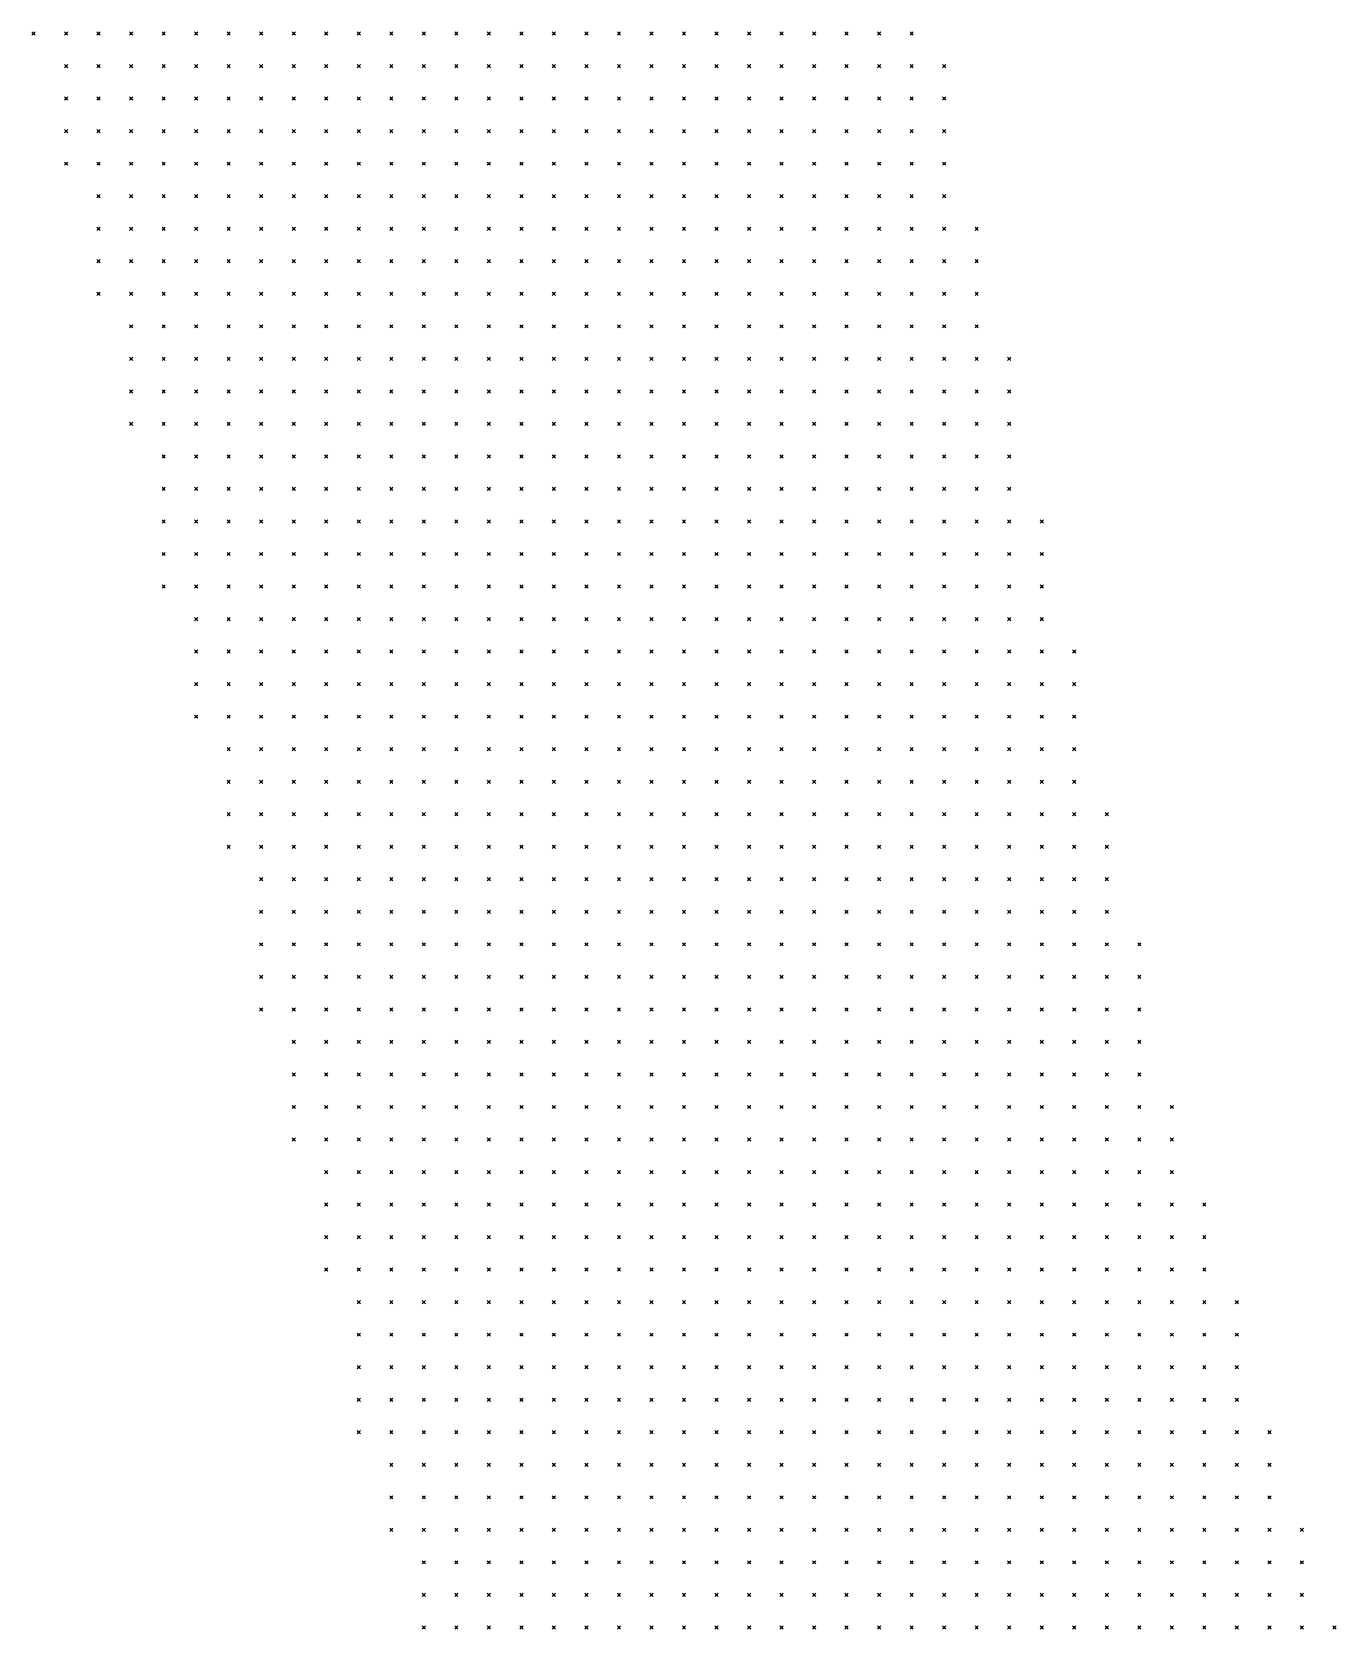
# Model space of a CAD drawing. Header units: metres. Extents: x 441556 to 446409, y 432338 to 461058.
# Drawn here: x 442319.8 to 442440.1, y 450825.3 to 450972.5 of the extents above; entities that cross this region are included whole.
import ezdxf

# ---------------------------------------------------------------- set-up
doc = ezdxf.new("R2010")
doc.units = ezdxf.units.M
doc.header["$MEASUREMENT"] = 0
doc.header["$PDMODE"] = 35
doc.header["$PDSIZE"] = 0.15
doc.layers.add('DTM-NOK-RevN_LIDAR_co_lidar', color=91, linetype='Continuous', lineweight=0)

msp = doc.modelspace()

# ---------------------------------------------------------------- linework, layer by layer
at = {"layer": 'DTM-NOK-RevN_LIDAR_co_lidar'}
for p in [(442319.93, 450972.372, 474.112), (442322.93, 450972.372, 475.922), (442325.929, 450972.372, 477.904), (442328.928, 450972.372, 479.971), (442331.928, 450972.372, 483.412), (442334.927, 450972.372, 488.935), (442337.926, 450972.372, 492.909), (442340.926, 450972.372, 495.705), (442343.925, 450972.372, 499.074), (442346.924, 450972.372, 500.645), (442349.924, 450972.372, 502.819), (442352.923, 450972.372, 504.515), (442355.922, 450972.372, 505.859), (442358.922, 450972.372, 506.694), (442361.921, 450972.372, 507.383), (442364.921, 450972.372, 507.714), (442367.92, 450972.372, 507.812), (442370.919, 450972.372, 508.205), (442373.919, 450972.372, 509.134), (442376.918, 450972.372, 509.949), (442379.917, 450972.372, 510.396), (442382.917, 450972.372, 510.525), (442385.916, 450972.372, 509.904), (442388.915, 450972.372, 508.52), (442391.915, 450972.372, 506.533), (442394.914, 450972.372, 504.521), (442397.913, 450972.372, 502.852), (442400.913, 450972.372, 501.656), (442322.93, 450969.373, 477.68), (442325.929, 450969.373, 480.084), (442328.928, 450969.373, 482.718), (442331.928, 450969.373, 486.222), (442334.927, 450969.373, 491.111), (442337.926, 450969.373, 495.191), (442340.926, 450969.373, 498.568), (442343.925, 450969.373, 501.957), (442346.924, 450969.373, 504.781), (442349.924, 450969.373, 507.599), (442352.923, 450969.373, 509.307), (442355.922, 450969.373, 510.072), (442358.922, 450969.373, 510.423), (442361.921, 450969.373, 511.044), (442364.921, 450969.373, 511.439), (442367.92, 450969.373, 511.779), (442370.919, 450969.373, 512.287), (442373.919, 450969.373, 513.226), (442376.918, 450969.373, 513.902), (442379.917, 450969.373, 513.912), (442382.917, 450969.373, 513.678), (442385.916, 450969.373, 512.931), (442388.915, 450969.373, 511.406), (442391.915, 450969.373, 509.565), (442394.914, 450969.373, 507.729), (442397.913, 450969.373, 506.216), (442400.913, 450969.373, 505.113), (442403.912, 450969.373, 504.169), (442322.93, 450966.374, 479.405), (442325.929, 450966.374, 482.361), (442328.928, 450966.374, 485.456), (442331.928, 450966.374, 488.715), (442334.927, 450966.374, 493.165), (442337.926, 450966.374, 497.128), (442340.926, 450966.374, 500.976), (442343.925, 450966.374, 504.461), (442346.924, 450966.374, 507.53), (442349.924, 450966.374, 510.654), (442352.923, 450966.374, 512.75), (442355.922, 450966.374, 513.936), (442358.922, 450966.374, 514.452), (442361.921, 450966.374, 515.049), (442364.921, 450966.374, 515.257), (442367.92, 450966.374, 515.716), (442370.919, 450966.374, 516.335), (442373.919, 450966.374, 517.125), (442376.918, 450966.374, 517.537), (442379.917, 450966.374, 517.306), (442382.917, 450966.374, 517.013), (442385.916, 450966.374, 516.401), (442388.915, 450966.374, 514.762), (442391.915, 450966.374, 512.517), (442394.914, 450966.374, 510.89), (442397.913, 450966.374, 509.453), (442400.913, 450966.374, 508.482), (442403.912, 450966.374, 507.746), (442322.93, 450963.374, 481.913), (442325.929, 450963.374, 484.975), (442328.928, 450963.374, 487.854), (442331.928, 450963.374, 490.673), (442334.927, 450963.374, 494.516), (442337.926, 450963.374, 498.551), (442340.926, 450963.374, 501.981), (442343.925, 450963.374, 505.68), (442346.924, 450963.374, 508.798), (442349.924, 450963.374, 512.316), (442352.923, 450963.374, 515.29), (442355.922, 450963.374, 517.203), (442358.922, 450963.374, 518.523), (442361.921, 450963.374, 518.991), (442364.921, 450963.374, 518.973), (442367.92, 450963.374, 519.522), (442370.919, 450963.374, 520.203), (442373.919, 450963.374, 520.768), (442376.918, 450963.374, 520.988), (442379.917, 450963.374, 520.818), (442382.917, 450963.374, 520.561), (442385.916, 450963.374, 519.99), (442388.915, 450963.374, 518.618), (442391.915, 450963.374, 516.3), (442394.914, 450963.374, 514.148), (442397.913, 450963.374, 512.544), (442400.913, 450963.374, 511.661), (442403.912, 450963.374, 511.957), (442322.93, 450960.375, 484.658), (442325.929, 450960.375, 487.426), (442328.928, 450960.375, 490.232), (442331.928, 450960.375, 493.216), (442334.927, 450960.375, 496.225), (442337.926, 450960.375, 500.154), (442340.926, 450960.375, 502.908), (442343.925, 450960.375, 506.115), (442346.924, 450960.375, 510.027), (442349.924, 450960.375, 513.868), (442352.923, 450960.375, 517.505), (442355.922, 450960.375, 520.233), (442358.922, 450960.375, 521.959), (442361.921, 450960.375, 522.463), (442364.921, 450960.375, 522.664), (442367.92, 450960.375, 523.246), (442370.919, 450960.375, 524.011), (442373.919, 450960.375, 524.359), (442376.918, 450960.375, 524.353), (442379.917, 450960.375, 524.253), (442382.917, 450960.375, 524.082), (442385.916, 450960.375, 523.791), (442388.915, 450960.375, 523.012), (442391.915, 450960.375, 521.34), (442394.914, 450960.375, 518.51), (442397.913, 450960.375, 516.087), (442400.913, 450960.375, 515.772), (442403.912, 450960.375, 516.562), (442325.929, 450957.375, 489.454), (442328.928, 450957.375, 492.109), (442331.928, 450957.375, 495.596), (442334.927, 450957.375, 498.992), (442337.926, 450957.375, 501.935), (442340.926, 450957.375, 504.734), (442343.925, 450957.375, 507.662), (442346.924, 450957.375, 511.947), (442349.924, 450957.375, 515.355), (442352.923, 450957.375, 519.055), (442355.922, 450957.375, 523.027), (442358.922, 450957.375, 525.205), (442361.921, 450957.375, 526.005), (442364.921, 450957.375, 526.536), (442367.92, 450957.375, 527.032), (442370.919, 450957.375, 527.788), (442373.919, 450957.375, 528.216), (442376.918, 450957.375, 528.131), (442379.917, 450957.375, 527.916), (442382.917, 450957.375, 527.88), (442385.916, 450957.375, 527.881), (442388.915, 450957.375, 527.12), (442391.915, 450957.375, 525.766), (442394.914, 450957.375, 523.777), (442397.913, 450957.375, 521.287), (442400.913, 450957.375, 521.914), (442403.912, 450957.375, 522.573), (442325.929, 450954.376, 491.917), (442328.928, 450954.376, 494.074), (442331.928, 450954.376, 497.101), (442334.927, 450954.376, 500.623), (442337.926, 450954.376, 503.253), (442340.926, 450954.376, 506.3), (442343.925, 450954.376, 509.35), (442346.924, 450954.376, 513.066), (442349.924, 450954.376, 516.812), (442352.923, 450954.376, 520.956), (442355.922, 450954.376, 525.799), (442358.922, 450954.376, 528.581), (442361.921, 450954.376, 529.773), (442364.921, 450954.376, 530.524), (442367.92, 450954.376, 530.969), (442370.919, 450954.376, 531.387), (442373.919, 450954.376, 531.907), (442376.918, 450954.376, 532.306), (442379.917, 450954.376, 532.41), (442382.917, 450954.376, 532.282), (442385.916, 450954.376, 531.693), (442388.915, 450954.376, 530.376), (442391.915, 450954.376, 529.156), (442394.914, 450954.376, 528.376), (442397.913, 450954.376, 528.244), (442400.913, 450954.376, 529.603), (442403.912, 450954.376, 530.33), (442406.911, 450954.376, 531.222), (442325.929, 450951.377, 494.746), (442328.928, 450951.377, 496.88), (442331.928, 450951.377, 499.345), (442334.927, 450951.377, 501.807), (442337.926, 450951.377, 505.214), (442340.926, 450951.377, 508.33), (442343.925, 450951.377, 511.33), (442346.924, 450951.377, 514.659), (442349.924, 450951.377, 519.051), (442352.923, 450951.377, 524.092), (442355.922, 450951.377, 528.943), (442358.922, 450951.377, 532.223), (442361.921, 450951.377, 533.904), (442364.921, 450951.377, 534.366), (442367.92, 450951.377, 534.533), (442370.919, 450951.377, 534.897), (442373.919, 450951.377, 535.549), (442376.918, 450951.377, 536.412), (442379.917, 450951.377, 536.809), (442382.917, 450951.377, 536.329), (442385.916, 450951.377, 535.346), (442388.915, 450951.377, 533.947), (442391.915, 450951.377, 532.666), (442394.914, 450951.377, 532.901), (442397.913, 450951.377, 534.513), (442400.913, 450951.377, 535.518), (442403.912, 450951.377, 535.483), (442406.911, 450951.377, 535.994), (442325.929, 450948.377, 497.821), (442328.928, 450948.377, 499.67), (442331.928, 450948.377, 502.169), (442334.927, 450948.377, 504.591), (442337.926, 450948.377, 508.807), (442340.926, 450948.377, 510.754), (442343.925, 450948.377, 513.978), (442346.924, 450948.377, 517.003), (442349.924, 450948.377, 521.421), (442352.923, 450948.377, 526), (442355.922, 450948.377, 532.348), (442358.922, 450948.377, 535.928), (442361.921, 450948.377, 537.84), (442364.921, 450948.377, 538.197), (442367.92, 450948.377, 538.888), (442370.919, 450948.377, 539.765), (442373.919, 450948.377, 540.573), (442376.918, 450948.377, 541.239), (442379.917, 450948.377, 540.916), (442382.917, 450948.377, 539.752), (442385.916, 450948.377, 538.58), (442388.915, 450948.377, 537.248), (442391.915, 450948.377, 536.474), (442394.914, 450948.377, 537.553), (442397.913, 450948.377, 539.073), (442400.913, 450948.377, 539.367), (442403.912, 450948.377, 539.821), (442406.911, 450948.377, 539.851), (442328.928, 450945.378, 502.992), (442331.928, 450945.378, 505.395), (442334.927, 450945.378, 508.207), (442337.926, 450945.378, 511.145), (442340.926, 450945.378, 513.672), (442343.925, 450945.378, 517.254), (442346.924, 450945.378, 519.776), (442349.924, 450945.378, 524.937), (442352.923, 450945.378, 529.506), (442355.922, 450945.378, 534.464), (442358.922, 450945.378, 537.857), (442361.921, 450945.378, 540.116), (442364.921, 450945.378, 541.645), (442367.92, 450945.378, 543.246), (442370.919, 450945.378, 544.458), (442373.919, 450945.378, 545.236), (442376.918, 450945.378, 545.697), (442379.917, 450945.378, 544.779), (442382.917, 450945.378, 542.821), (442385.916, 450945.378, 541.472), (442388.915, 450945.378, 540.358), (442391.915, 450945.378, 540.003), (442394.914, 450945.378, 541.918), (442397.913, 450945.378, 542.9), (442400.913, 450945.378, 543.145), (442403.912, 450945.378, 543.658), (442406.911, 450945.378, 543.46), (442328.928, 450942.379, 505.448), (442331.928, 450942.379, 507.075), (442334.927, 450942.379, 510.253), (442337.926, 450942.379, 513.368), (442340.926, 450942.379, 516.752), (442343.925, 450942.379, 519.86), (442346.924, 450942.379, 524.541), (442349.924, 450942.379, 528.096), (442352.923, 450942.379, 531.842), (442355.922, 450942.379, 535.009), (442358.922, 450942.379, 537.372), (442361.921, 450942.379, 539.598), (442364.921, 450942.379, 541.395), (442367.92, 450942.379, 543.32), (442370.919, 450942.379, 545.388), (442373.919, 450942.379, 547.27), (442376.918, 450942.379, 548.408), (442379.917, 450942.379, 548.12), (442382.917, 450942.379, 546.407), (442385.916, 450942.379, 544.405), (442388.915, 450942.379, 543.355), (442391.915, 450942.379, 543.665), (442394.914, 450942.379, 545.602), (442397.913, 450942.379, 546.627), (442400.913, 450942.379, 546.5), (442403.912, 450942.379, 547.066), (442406.911, 450942.379, 547.411), (442409.911, 450942.379, 548.376), (442328.928, 450939.379, 508.538), (442331.928, 450939.379, 509.046), (442334.927, 450939.379, 512.703), (442337.926, 450939.379, 515.554), (442340.926, 450939.379, 519.343), (442343.925, 450939.379, 522.9), (442346.924, 450939.379, 527.039), (442349.924, 450939.379, 529.905), (442352.923, 450939.379, 532.309), (442355.922, 450939.379, 534.397), (442358.922, 450939.379, 536.65), (442361.921, 450939.379, 538.897), (442364.921, 450939.379, 541.198), (442367.92, 450939.379, 543.686), (442370.919, 450939.379, 546.181), (442373.919, 450939.379, 548.69), (442376.918, 450939.379, 550.588), (442379.917, 450939.379, 550.956), (442382.917, 450939.379, 549.834), (442385.916, 450939.379, 547.935), (442388.915, 450939.379, 546.804), (442391.915, 450939.379, 548.217), (442394.914, 450939.379, 549.948), (442397.913, 450939.379, 550.194), (442400.913, 450939.379, 551.097), (442403.912, 450939.379, 551.3), (442406.911, 450939.379, 552.344), (442409.911, 450939.379, 553.384), (442328.928, 450936.38, 515.129), (442331.928, 450936.38, 516.062), (442334.927, 450936.38, 518.789), (442337.926, 450936.38, 522.159), (442340.926, 450936.38, 524.187), (442343.925, 450936.38, 526.008), (442346.924, 450936.38, 527.898), (442349.924, 450936.38, 530.045), (442352.923, 450936.38, 532.085), (442355.922, 450936.38, 534.057), (442358.922, 450936.38, 536.289), (442361.921, 450936.38, 538.28), (442364.921, 450936.38, 541.427), (442367.92, 450936.38, 544.615), (442370.919, 450936.38, 547.867), (442373.919, 450936.38, 551.14), (442376.918, 450936.38, 553.463), (442379.917, 450936.38, 553.982), (442382.917, 450936.38, 552.885), (442385.916, 450936.38, 551.046), (442388.915, 450936.38, 549.862), (442391.915, 450936.38, 551.226), (442394.914, 450936.38, 553.087), (442397.913, 450936.38, 553.938), (442400.913, 450936.38, 554.833), (442403.912, 450936.38, 555.84), (442406.911, 450936.38, 557.092), (442409.911, 450936.38, 557.239), (442331.928, 450933.381, 520.857), (442334.927, 450933.381, 521.854), (442337.926, 450933.381, 523.943), (442340.926, 450933.381, 526.08), (442343.925, 450933.381, 528), (442346.924, 450933.381, 529.354), (442349.924, 450933.381, 530.932), (442352.923, 450933.381, 532.912), (442355.922, 450933.381, 534.635), (442358.922, 450933.381, 536.591), (442361.921, 450933.381, 539.254), (442364.921, 450933.381, 542.275), (442367.92, 450933.381, 546.115), (442370.919, 450933.381, 549.136), (442373.919, 450933.381, 552.804), (442376.918, 450933.381, 556.105), (442379.917, 450933.381, 556.86), (442382.917, 450933.381, 555.998), (442385.916, 450933.381, 554.543), (442388.915, 450933.381, 553.615), (442391.915, 450933.381, 554.039), (442394.914, 450933.381, 555.528), (442397.913, 450933.381, 556.626), (442400.913, 450933.381, 557.681), (442403.912, 450933.381, 558.988), (442406.911, 450933.381, 559.865), (442409.911, 450933.381, 559.838), (442331.928, 450930.381, 525.719), (442334.927, 450930.381, 525.566), (442337.926, 450930.381, 525.571), (442340.926, 450930.381, 526.884), (442343.925, 450930.381, 529.041), (442346.924, 450930.381, 530.57), (442349.924, 450930.381, 532.403), (442352.923, 450930.381, 533.853), (442355.922, 450930.381, 535.835), (442358.922, 450930.381, 537.876), (442361.921, 450930.381, 540.573), (442364.921, 450930.381, 544.559), (442367.92, 450930.381, 548.288), (442370.919, 450930.381, 551.547), (442373.919, 450930.381, 555.259), (442376.918, 450930.381, 558.42), (442379.917, 450930.381, 559.437), (442382.917, 450930.381, 558.813), (442385.916, 450930.381, 557.859), (442388.915, 450930.381, 557.091), (442391.915, 450930.381, 557.125), (442394.914, 450930.381, 558.041), (442397.913, 450930.381, 559.079), (442400.913, 450930.381, 559.971), (442403.912, 450930.381, 561.168), (442406.911, 450930.381, 562.195), (442409.911, 450930.381, 562.098), (442331.928, 450927.382, 526.259), (442334.927, 450927.382, 527.633), (442337.926, 450927.382, 527.487), (442340.926, 450927.382, 528.335), (442343.925, 450927.382, 529.875), (442346.924, 450927.382, 531.399), (442349.924, 450927.382, 533.232), (442352.923, 450927.382, 535.363), (442355.922, 450927.382, 537.296), (442358.922, 450927.382, 539.334), (442361.921, 450927.382, 542.843), (442364.921, 450927.382, 547.084), (442367.92, 450927.382, 550.823), (442370.919, 450927.382, 554.02), (442373.919, 450927.382, 557.642), (442376.918, 450927.382, 560.649), (442379.917, 450927.382, 561.794), (442382.917, 450927.382, 561.527), (442385.916, 450927.382, 560.76), (442388.915, 450927.382, 560.328), (442391.915, 450927.382, 560.289), (442394.914, 450927.382, 561.182), (442397.913, 450927.382, 562.014), (442400.913, 450927.382, 562.903), (442403.912, 450927.382, 564.271), (442406.911, 450927.382, 564.875), (442409.911, 450927.382, 564.609), (442412.91, 450927.382, 563.954), (442331.928, 450924.383, 527.465), (442334.927, 450924.383, 529.561), (442337.926, 450924.383, 529.402), (442340.926, 450924.383, 530.134), (442343.925, 450924.383, 531.322), (442346.924, 450924.383, 532.651), (442349.924, 450924.383, 534.334), (442352.923, 450924.383, 537.014), (442355.922, 450924.383, 538.988), (442358.922, 450924.383, 541.582), (442361.921, 450924.383, 545.477), (442364.921, 450924.383, 549.007), (442367.92, 450924.383, 552.385), (442370.919, 450924.383, 556.104), (442373.919, 450924.383, 559.381), (442376.918, 450924.383, 562.426), (442379.917, 450924.383, 564.514), (442382.917, 450924.383, 564.597), (442385.916, 450924.383, 563.977), (442388.915, 450924.383, 563.644), (442391.915, 450924.383, 563.819), (442394.914, 450924.383, 564.431), (442397.913, 450924.383, 564.99), (442400.913, 450924.383, 565.853), (442403.912, 450924.383, 566.638), (442406.911, 450924.383, 567.225), (442409.911, 450924.383, 567.287), (442412.91, 450924.383, 566.783), (442331.928, 450921.383, 529.139), (442334.927, 450921.383, 530.639), (442337.926, 450921.383, 531.123), (442340.926, 450921.383, 531.802), (442343.925, 450921.383, 533.008), (442346.924, 450921.383, 534.799), (442349.924, 450921.383, 535.926), (442352.923, 450921.383, 537.926), (442355.922, 450921.383, 541.029), (442358.922, 450921.383, 543.984), (442361.921, 450921.383, 547.787), (442364.921, 450921.383, 551.663), (442367.92, 450921.383, 554.951), (442370.919, 450921.383, 557.765), (442373.919, 450921.383, 561.785), (442376.918, 450921.383, 565.718), (442379.917, 450921.383, 567.578), (442382.917, 450921.383, 568.053), (442385.916, 450921.383, 567.951), (442388.915, 450921.383, 567.672), (442391.915, 450921.383, 567.466), (442394.914, 450921.383, 567.427), (442397.913, 450921.383, 567.72), (442400.913, 450921.383, 568.437), (442403.912, 450921.383, 569.113), (442406.911, 450921.383, 569.859), (442409.911, 450921.383, 570.368), (442412.91, 450921.383, 570.29), (442334.927, 450918.384, 533.078), (442337.926, 450918.384, 533.371), (442340.926, 450918.384, 533.967), (442343.925, 450918.384, 535.001), (442346.924, 450918.384, 536.898), (442349.924, 450918.384, 538.003), (442352.923, 450918.384, 540.462), (442355.922, 450918.384, 544.617), (442358.922, 450918.384, 547.224), (442361.921, 450918.384, 551.055), (442364.921, 450918.384, 554.669), (442367.92, 450918.384, 558.05), (442370.919, 450918.384, 562.237), (442373.919, 450918.384, 566.263), (442376.918, 450918.384, 569.306), (442379.917, 450918.384, 570.968), (442382.917, 450918.384, 571.322), (442385.916, 450918.384, 571.352), (442388.915, 450918.384, 571.253), (442391.915, 450918.384, 571.046), (442394.914, 450918.384, 570.656), (442397.913, 450918.384, 570.643), (442400.913, 450918.384, 571.013), (442403.912, 450918.384, 571.79), (442406.911, 450918.384, 572.582), (442409.911, 450918.384, 573.141), (442412.91, 450918.384, 573.229), (442334.927, 450915.385, 535.585), (442337.926, 450915.385, 536.026), (442340.926, 450915.385, 536.496), (442343.925, 450915.385, 537.54), (442346.924, 450915.385, 539.17), (442349.924, 450915.385, 540.656), (442352.923, 450915.385, 543.828), (442355.922, 450915.385, 547.8), (442358.922, 450915.385, 550.956), (442361.921, 450915.385, 554.274), (442364.921, 450915.385, 557.769), (442367.92, 450915.385, 561.327), (442370.919, 450915.385, 565.494), (442373.919, 450915.385, 569.121), (442376.918, 450915.385, 572.009), (442379.917, 450915.385, 573.863), (442382.917, 450915.385, 574.294), (442385.916, 450915.385, 574.409), (442388.915, 450915.385, 574.33), (442391.915, 450915.385, 574.125), (442394.914, 450915.385, 573.667), (442397.913, 450915.385, 573.502), (442400.913, 450915.385, 573.761), (442403.912, 450915.385, 574.227), (442406.911, 450915.385, 575.095), (442409.911, 450915.385, 575.609), (442412.91, 450915.385, 575.956), (442415.909, 450915.385, 576.305), (442334.927, 450912.385, 538.296), (442337.926, 450912.385, 538.965), (442340.926, 450912.385, 539.794), (442343.925, 450912.385, 540.691), (442346.924, 450912.385, 541.151), (442349.924, 450912.385, 543.517), (442352.923, 450912.385, 545.85), (442355.922, 450912.385, 549.806), (442358.922, 450912.385, 553.439), (442361.921, 450912.385, 556.878), (442364.921, 450912.385, 560.094), (442367.92, 450912.385, 563.538), (442370.919, 450912.385, 567.222), (442373.919, 450912.385, 571.159), (442376.918, 450912.385, 574.495), (442379.917, 450912.385, 576.343), (442382.917, 450912.385, 577.014), (442385.916, 450912.385, 577.14), (442388.915, 450912.385, 577.071), (442391.915, 450912.385, 576.829), (442394.914, 450912.385, 576.383), (442397.913, 450912.385, 576.086), (442400.913, 450912.385, 576.346), (442403.912, 450912.385, 576.807), (442406.911, 450912.385, 577.395), (442409.911, 450912.385, 578.057), (442412.91, 450912.385, 578.481), (442415.909, 450912.385, 578.807), (442334.927, 450909.386, 540.86), (442337.926, 450909.386, 541.681), (442340.926, 450909.386, 543.654), (442343.925, 450909.386, 544.289), (442346.924, 450909.386, 545.839), (442349.924, 450909.386, 547.672), (442352.923, 450909.386, 549.057), (442355.922, 450909.386, 552.078), (442358.922, 450909.386, 556.013), (442361.921, 450909.386, 559.591), (442364.921, 450909.386, 562.707), (442367.92, 450909.386, 565.624), (442370.919, 450909.386, 569.073), (442373.919, 450909.386, 573.177), (442376.918, 450909.386, 576.635), (442379.917, 450909.386, 578.871), (442382.917, 450909.386, 580.064), (442385.916, 450909.386, 580.27), (442388.915, 450909.386, 580.236), (442391.915, 450909.386, 579.977), (442394.914, 450909.386, 579.469), (442397.913, 450909.386, 578.918), (442400.913, 450909.386, 579.017), (442403.912, 450909.386, 579.351), (442406.911, 450909.386, 579.868), (442409.911, 450909.386, 580.513), (442412.91, 450909.386, 580.914), (442415.909, 450909.386, 581.11), (442337.926, 450906.387, 544.833), (442340.926, 450906.387, 547.582), (442343.925, 450906.387, 548.45), (442346.924, 450906.387, 550.788), (442349.924, 450906.387, 551.877), (442352.923, 450906.387, 552.913), (442355.922, 450906.387, 555.3), (442358.922, 450906.387, 558.507), (442361.921, 450906.387, 561.61), (442364.921, 450906.387, 565.184), (442367.92, 450906.387, 568.117), (442370.919, 450906.387, 571.729), (442373.919, 450906.387, 575.582), (442376.918, 450906.387, 578.682), (442379.917, 450906.387, 581.341), (442382.917, 450906.387, 583.126), (442385.916, 450906.387, 583.598), (442388.915, 450906.387, 583.526), (442391.915, 450906.387, 583.202), (442394.914, 450906.387, 582.59), (442397.913, 450906.387, 582.082), (442400.913, 450906.387, 581.807), (442403.912, 450906.387, 581.771), (442406.911, 450906.387, 582.248), (442409.911, 450906.387, 582.744), (442412.91, 450906.387, 583.139), (442415.909, 450906.387, 583.479), (442337.926, 450903.387, 548.115), (442340.926, 450903.387, 550.377), (442343.925, 450903.387, 551.774), (442346.924, 450903.387, 553.918), (442349.924, 450903.387, 555.303), (442352.923, 450903.387, 556.697), (442355.922, 450903.387, 558.56), (442358.922, 450903.387, 560.911), (442361.921, 450903.387, 564.108), (442364.921, 450903.387, 567.76), (442367.92, 450903.387, 571.034), (442370.919, 450903.387, 574.544), (442373.919, 450903.387, 578.007), (442376.918, 450903.387, 580.863), (442379.917, 450903.387, 583.511), (442382.917, 450903.387, 585.734), (442385.916, 450903.387, 586.762), (442388.915, 450903.387, 586.85), (442391.915, 450903.387, 586.409), (442394.914, 450903.387, 585.706), (442397.913, 450903.387, 585.182), (442400.913, 450903.387, 584.584), (442403.912, 450903.387, 584.306), (442406.911, 450903.387, 584.645), (442409.911, 450903.387, 585.062), (442412.91, 450903.387, 585.504), (442415.909, 450903.387, 586.038), (442337.926, 450900.388, 550.821), (442340.926, 450900.388, 552.664), (442343.925, 450900.388, 554.172), (442346.924, 450900.388, 556.381), (442349.924, 450900.388, 558.131), (442352.923, 450900.388, 560.483), (442355.922, 450900.388, 561.819), (442358.922, 450900.388, 563.814), (442361.921, 450900.388, 567.13), (442364.921, 450900.388, 570.504), (442367.92, 450900.388, 573.894), (442370.919, 450900.388, 577.061), (442373.919, 450900.388, 580.192), (442376.918, 450900.388, 583.046), (442379.917, 450900.388, 585.778), (442382.917, 450900.388, 588.392), (442385.916, 450900.388, 590.03), (442388.915, 450900.388, 590.482), (442391.915, 450900.388, 589.419), (442394.914, 450900.388, 588.571), (442397.913, 450900.388, 587.991), (442400.913, 450900.388, 587.284), (442403.912, 450900.388, 586.926), (442406.911, 450900.388, 587.089), (442409.911, 450900.388, 587.524), (442412.91, 450900.388, 588.008), (442415.909, 450900.388, 588.461), (442418.909, 450900.388, 589.071), (442337.926, 450897.389, 553.461), (442340.926, 450897.389, 555.533), (442343.925, 450897.389, 557.638), (442346.924, 450897.389, 560.065), (442349.924, 450897.389, 561.839), (442352.923, 450897.389, 563.932), (442355.922, 450897.389, 565.248), (442358.922, 450897.389, 566.856), (442361.921, 450897.389, 569.04), (442364.921, 450897.389, 572.658), (442367.92, 450897.389, 576.339), (442370.919, 450897.389, 579.361), (442373.919, 450897.389, 582.188), (442376.918, 450897.389, 585), (442379.917, 450897.389, 588.228), (442382.917, 450897.389, 591.642), (442385.916, 450897.389, 593.929), (442388.915, 450897.389, 594.373), (442391.915, 450897.389, 592.81), (442394.914, 450897.389, 591.278), (442397.913, 450897.389, 590.581), (442400.913, 450897.389, 589.888), (442403.912, 450897.389, 589.581), (442406.911, 450897.389, 589.619), (442409.911, 450897.389, 589.995), (442412.91, 450897.389, 590.375), (442415.909, 450897.389, 590.725), (442418.909, 450897.389, 591.44), (442340.926, 450894.389, 558.683), (442343.925, 450894.389, 561.678), (442346.924, 450894.389, 564.277), (442349.924, 450894.389, 565.996), (442352.923, 450894.389, 567.118), (442355.922, 450894.389, 568.133), (442358.922, 450894.389, 569.976), (442361.921, 450894.389, 571.48), (442364.921, 450894.389, 574.903), (442367.92, 450894.389, 578.463), (442370.919, 450894.389, 581.373), (442373.919, 450894.389, 584.127), (442376.918, 450894.389, 587.131), (442379.917, 450894.389, 590.933), (442382.917, 450894.389, 595.317), (442385.916, 450894.389, 598.19), (442388.915, 450894.389, 598.064), (442391.915, 450894.389, 596.523), (442394.914, 450894.389, 594.265), (442397.913, 450894.389, 593.256), (442400.913, 450894.389, 592.55), (442403.912, 450894.389, 592.243), (442406.911, 450894.389, 592.359), (442409.911, 450894.389, 592.634), (442412.91, 450894.389, 592.82), (442415.909, 450894.389, 593.182), (442418.909, 450894.389, 593.852), (442340.926, 450891.39, 562.375), (442343.925, 450891.39, 564.803), (442346.924, 450891.39, 567.15), (442349.924, 450891.39, 568.567), (442352.923, 450891.39, 570.178), (442355.922, 450891.39, 570.871), (442358.922, 450891.39, 572.92), (442361.921, 450891.39, 575.149), (442364.921, 450891.39, 577.626), (442367.92, 450891.39, 580.453), (442370.919, 450891.39, 583.308), (442373.919, 450891.39, 586.407), (442376.918, 450891.39, 589.921), (442379.917, 450891.39, 593.968), (442382.917, 450891.39, 598.454), (442385.916, 450891.39, 601.324), (442388.915, 450891.39, 600.842), (442391.915, 450891.39, 599.201), (442394.914, 450891.39, 597.222), (442397.913, 450891.39, 596.146), (442400.913, 450891.39, 595.267), (442403.912, 450891.39, 594.982), (442406.911, 450891.39, 595.227), (442409.911, 450891.39, 595.339), (442412.91, 450891.39, 595.623), (442415.909, 450891.39, 595.845), (442418.909, 450891.39, 596.327), (442340.926, 450888.391, 566.546), (442343.925, 450888.391, 567.971), (442346.924, 450888.391, 569.598), (442349.924, 450888.391, 570.85), (442352.923, 450888.391, 572.669), (442355.922, 450888.391, 573.941), (442358.922, 450888.391, 574.927), (442361.921, 450888.391, 577.304), (442364.921, 450888.391, 579.635), (442367.92, 450888.391, 582.612), (442370.919, 450888.391, 585.723), (442373.919, 450888.391, 588.944), (442376.918, 450888.391, 592.651), (442379.917, 450888.391, 596.682), (442382.917, 450888.391, 600.617), (442385.916, 450888.391, 603.058), (442388.915, 450888.391, 602.859), (442391.915, 450888.391, 601.351), (442394.914, 450888.391, 600.031), (442397.913, 450888.391, 599.177), (442400.913, 450888.391, 598.17), (442403.912, 450888.391, 598.346), (442406.911, 450888.391, 598.577), (442409.911, 450888.391, 598.339), (442412.91, 450888.391, 598.837), (442415.909, 450888.391, 598.961), (442418.909, 450888.391, 599.267), (442421.908, 450888.391, 599.605), (442340.926, 450885.391, 569.749), (442343.925, 450885.391, 571.06), (442346.924, 450885.391, 572.101), (442349.924, 450885.391, 573.562), (442352.923, 450885.391, 574.686), (442355.922, 450885.391, 576.682), (442358.922, 450885.391, 578.173), (442361.921, 450885.391, 580.228), (442364.921, 450885.391, 582.238), (442367.92, 450885.391, 585.277), (442370.919, 450885.391, 588.754), (442373.919, 450885.391, 591.832), (442376.918, 450885.391, 595.399), (442379.917, 450885.391, 599.541), (442382.917, 450885.391, 603.021), (442385.916, 450885.391, 605.087), (442388.915, 450885.391, 605.285), (442391.915, 450885.391, 604.07), (442394.914, 450885.391, 603.207), (442397.913, 450885.391, 602.885), (442400.913, 450885.391, 602.293), (442403.912, 450885.391, 602.543), (442406.911, 450885.391, 602.536), (442409.911, 450885.391, 602.393), (442412.91, 450885.391, 602.467), (442415.909, 450885.391, 602.687), (442418.909, 450885.391, 602.836), (442421.908, 450885.391, 602.688), (442340.926, 450882.392, 573.226), (442343.925, 450882.392, 574.854), (442346.924, 450882.392, 575.397), (442349.924, 450882.392, 577.096), (442352.923, 450882.392, 578.116), (442355.922, 450882.392, 581.169), (442358.922, 450882.392, 583.458), (442361.921, 450882.392, 584.664), (442364.921, 450882.392, 586.564), (442367.92, 450882.392, 589.296), (442370.919, 450882.392, 592.662), (442373.919, 450882.392, 595.841), (442376.918, 450882.392, 599.089), (442379.917, 450882.392, 602.382), (442382.917, 450882.392, 604.84), (442385.916, 450882.392, 606.629), (442388.915, 450882.392, 607.757), (442391.915, 450882.392, 607.767), (442394.914, 450882.392, 607.201), (442397.913, 450882.392, 607.288), (442400.913, 450882.392, 607.277), (442403.912, 450882.392, 607.076), (442406.911, 450882.392, 606.568), (442409.911, 450882.392, 606.43), (442412.91, 450882.392, 606.295), (442415.909, 450882.392, 606.478), (442418.909, 450882.392, 606.921), (442421.908, 450882.392, 607.156), (442343.925, 450879.393, 578.12), (442346.924, 450879.393, 578.88), (442349.924, 450879.393, 580.551), (442352.923, 450879.393, 582.774), (442355.922, 450879.393, 584.828), (442358.922, 450879.393, 586.825), (442361.921, 450879.393, 588.412), (442364.921, 450879.393, 590.453), (442367.92, 450879.393, 592.945), (442370.919, 450879.393, 595.713), (442373.919, 450879.393, 598.381), (442376.918, 450879.393, 600.933), (442379.917, 450879.393, 603.526), (442382.917, 450879.393, 605.849), (442385.916, 450879.393, 607.823), (442388.915, 450879.393, 609.681), (442391.915, 450879.393, 610.871), (442394.914, 450879.393, 610.976), (442397.913, 450879.393, 610.892), (442400.913, 450879.393, 611.009), (442403.912, 450879.393, 610.998), (442406.911, 450879.393, 610.456), (442409.911, 450879.393, 609.819), (442412.91, 450879.393, 609.955), (442415.909, 450879.393, 610.227), (442418.909, 450879.393, 610.496), (442421.908, 450879.393, 610.438), (442343.925, 450876.393, 581.462), (442346.924, 450876.393, 582.134), (442349.924, 450876.393, 583.701), (442352.923, 450876.393, 585.206), (442355.922, 450876.393, 587.335), (442358.922, 450876.393, 589.329), (442361.921, 450876.393, 591.26), (442364.921, 450876.393, 593.476), (442367.92, 450876.393, 595.477), (442370.919, 450876.393, 597.544), (442373.919, 450876.393, 599.766), (442376.918, 450876.393, 602.092), (442379.917, 450876.393, 604.463), (442382.917, 450876.393, 606.78), (442385.916, 450876.393, 609.105), (442388.915, 450876.393, 611.298), (442391.915, 450876.393, 613.124), (442394.914, 450876.393, 614.146), (442397.913, 450876.393, 614.472), (442400.913, 450876.393, 614.129), (442403.912, 450876.393, 613.747), (442406.911, 450876.393, 613.257), (442409.911, 450876.393, 612.978), (442412.91, 450876.393, 612.86), (442415.909, 450876.393, 613.352), (442418.909, 450876.393, 613.532), (442421.908, 450876.393, 613.513), (442343.925, 450873.394, 583.687), (442346.924, 450873.394, 584.948), (442349.924, 450873.394, 586.49), (442352.923, 450873.394, 588.01), (442355.922, 450873.394, 589.786), (442358.922, 450873.394, 591.833), (442361.921, 450873.394, 594.089), (442364.921, 450873.394, 595.784), (442367.92, 450873.394, 597.556), (442370.919, 450873.394, 599.389), (442373.919, 450873.394, 601.343), (442376.918, 450873.394, 603.482), (442379.917, 450873.394, 605.727), (442382.917, 450873.394, 608.066), (442385.916, 450873.394, 610.196), (442388.915, 450873.394, 612.078), (442391.915, 450873.394, 614.099), (442394.914, 450873.394, 615.869), (442397.913, 450873.394, 616.907), (442400.913, 450873.394, 616.723), (442403.912, 450873.394, 616.392), (442406.911, 450873.394, 615.95), (442409.911, 450873.394, 615.77), (442412.91, 450873.394, 615.846), (442415.909, 450873.394, 616.187), (442418.909, 450873.394, 616.045), (442421.908, 450873.394, 616.016), (442424.907, 450873.394, 615.125), (442343.925, 450870.395, 585.052), (442346.924, 450870.395, 586.737), (442349.924, 450870.395, 588.746), (442352.923, 450870.395, 590.489), (442355.922, 450870.395, 592.297), (442358.922, 450870.395, 594.01), (442361.921, 450870.395, 595.839), (442364.921, 450870.395, 597.626), (442367.92, 450870.395, 599.408), (442370.919, 450870.395, 601.211), (442373.919, 450870.395, 603.303), (442376.918, 450870.395, 605.68), (442379.917, 450870.395, 607.847), (442382.917, 450870.395, 609.776), (442385.916, 450870.395, 611.736), (442388.915, 450870.395, 613.561), (442391.915, 450870.395, 615.355), (442394.914, 450870.395, 616.979), (442397.913, 450870.395, 618.203), (442400.913, 450870.395, 619.035), (442403.912, 450870.395, 618.92), (442406.911, 450870.395, 618.53), (442409.911, 450870.395, 618.385), (442412.91, 450870.395, 618.55), (442415.909, 450870.395, 618.638), (442418.909, 450870.395, 618.339), (442421.908, 450870.395, 618.094), (442424.907, 450870.395, 617.03), (442346.924, 450867.395, 588.305), (442349.924, 450867.395, 590.395), (442352.923, 450867.395, 592.408), (442355.922, 450867.395, 594.185), (442358.922, 450867.395, 596.022), (442361.921, 450867.395, 597.779), (442364.921, 450867.395, 599.633), (442367.92, 450867.395, 601.478), (442370.919, 450867.395, 603.301), (442373.919, 450867.395, 605.173), (442376.918, 450867.395, 607.18), (442379.917, 450867.395, 609.212), (442382.917, 450867.395, 611.214), (442385.916, 450867.395, 613.192), (442388.915, 450867.395, 615.013), (442391.915, 450867.395, 616.891), (442394.914, 450867.395, 618.479), (442397.913, 450867.395, 619.833), (442400.913, 450867.395, 620.846), (442403.912, 450867.395, 620.961), (442406.911, 450867.395, 621.044), (442409.911, 450867.395, 620.768), (442412.91, 450867.395, 620.493), (442415.909, 450867.395, 620.446), (442418.909, 450867.395, 619.828), (442421.908, 450867.395, 618.701), (442424.907, 450867.395, 617.198), (442346.924, 450864.396, 589.89), (442349.924, 450864.396, 591.928), (442352.923, 450864.396, 593.789), (442355.922, 450864.396, 595.831), (442358.922, 450864.396, 597.648), (442361.921, 450864.396, 599.374), (442364.921, 450864.396, 601.249), (442367.92, 450864.396, 603.05), (442370.919, 450864.396, 604.899), (442373.919, 450864.396, 606.849), (442376.918, 450864.396, 608.815), (442379.917, 450864.396, 610.752), (442382.917, 450864.396, 612.707), (442385.916, 450864.396, 614.697), (442388.915, 450864.396, 616.521), (442391.915, 450864.396, 618.165), (442394.914, 450864.396, 619.841), (442397.913, 450864.396, 621.521), (442400.913, 450864.396, 622.647), (442403.912, 450864.396, 623.151), (442406.911, 450864.396, 623.196), (442409.911, 450864.396, 623.061), (442412.91, 450864.396, 622.374), (442415.909, 450864.396, 621.459), (442418.909, 450864.396, 620.104), (442421.908, 450864.396, 618.749), (442424.907, 450864.396, 617.007), (442427.907, 450864.396, 615.152), (442346.924, 450861.396, 591.252), (442349.924, 450861.396, 593.426), (442352.923, 450861.396, 595.405), (442355.922, 450861.396, 597.366), (442358.922, 450861.396, 599.38), (442361.921, 450861.396, 601.157), (442364.921, 450861.396, 602.865), (442367.92, 450861.396, 604.658), (442370.919, 450861.396, 606.411), (442373.919, 450861.396, 608.304), (442376.918, 450861.396, 610.322), (442379.917, 450861.396, 612.234), (442382.917, 450861.396, 614.118), (442385.916, 450861.396, 616.026), (442388.915, 450861.396, 617.779), (442391.915, 450861.396, 619.5), (442394.914, 450861.396, 621.344), (442397.913, 450861.396, 623.027), (442400.913, 450861.396, 624.421), (442403.912, 450861.396, 625.188), (442406.911, 450861.396, 625.207), (442409.911, 450861.396, 624.505), (442412.91, 450861.396, 623.357), (442415.909, 450861.396, 621.732), (442418.909, 450861.396, 619.988), (442421.908, 450861.396, 618.307), (442424.907, 450861.396, 616.457), (442427.907, 450861.396, 614.513), (442346.924, 450858.397, 592.421), (442349.924, 450858.397, 594.585), (442352.923, 450858.397, 596.804), (442355.922, 450858.397, 598.75), (442358.922, 450858.397, 601.047), (442361.921, 450858.397, 602.807), (442364.921, 450858.397, 604.464), (442367.92, 450858.397, 606.195), (442370.919, 450858.397, 607.967), (442373.919, 450858.397, 609.788), (442376.918, 450858.397, 611.751), (442379.917, 450858.397, 613.827), (442382.917, 450858.397, 615.799), (442385.916, 450858.397, 617.564), (442388.915, 450858.397, 619.353), (442391.915, 450858.397, 621.321), (442394.914, 450858.397, 622.913), (442397.913, 450858.397, 624.535), (442400.913, 450858.397, 625.85), (442403.912, 450858.397, 626.531), (442406.911, 450858.397, 626.247), (442409.911, 450858.397, 624.859), (442412.91, 450858.397, 623.292), (442415.909, 450858.397, 621.392), (442418.909, 450858.397, 619.213), (442421.908, 450858.397, 617.42), (442424.907, 450858.397, 615.653), (442427.907, 450858.397, 613.469), (442349.924, 450855.398, 595.916), (442352.923, 450855.398, 598.048), (442355.922, 450855.398, 600.247), (442358.922, 450855.398, 602.325), (442361.921, 450855.398, 604.21), (442364.921, 450855.398, 606.123), (442367.92, 450855.398, 607.835), (442370.919, 450855.398, 609.531), (442373.919, 450855.398, 611.343), (442376.918, 450855.398, 613.254), (442379.917, 450855.398, 615.287), (442382.917, 450855.398, 617.349), (442385.916, 450855.398, 619.207), (442388.915, 450855.398, 620.899), (442391.915, 450855.398, 622.721), (442394.914, 450855.398, 624.278), (442397.913, 450855.398, 625.761), (442400.913, 450855.398, 626.9), (442403.912, 450855.398, 627.353), (442406.911, 450855.398, 626.442), (442409.911, 450855.398, 624.754), (442412.91, 450855.398, 622.899), (442415.909, 450855.398, 620.838), (442418.909, 450855.398, 618.66), (442421.908, 450855.398, 616.894), (442424.907, 450855.398, 614.778), (442427.907, 450855.398, 612.627), (442430.906, 450855.398, 610.42), (442349.924, 450852.398, 596.925), (442352.923, 450852.398, 599.066), (442355.922, 450852.398, 601.48), (442358.922, 450852.398, 603.691), (442361.921, 450852.398, 605.759), (442364.921, 450852.398, 607.815), (442367.92, 450852.398, 609.455), (442370.919, 450852.398, 610.962), (442373.919, 450852.398, 612.734), (442376.918, 450852.398, 614.786), (442379.917, 450852.398, 617.012), (442382.917, 450852.398, 619.283), (442385.916, 450852.398, 621.24), (442388.915, 450852.398, 622.738), (442391.915, 450852.398, 624.28), (442394.914, 450852.398, 625.652), (442397.913, 450852.398, 626.918), (442400.913, 450852.398, 627.815), (442403.912, 450852.398, 627.793), (442406.911, 450852.398, 626.198), (442409.911, 450852.398, 624.421), (442412.91, 450852.398, 622.373), (442415.909, 450852.398, 620.357), (442418.909, 450852.398, 618.177), (442421.908, 450852.398, 616.15), (442424.907, 450852.398, 613.916), (442427.907, 450852.398, 611.723), (442430.906, 450852.398, 609.612), (442349.924, 450849.399, 597.896), (442352.923, 450849.399, 600.25), (442355.922, 450849.399, 602.687), (442358.922, 450849.399, 604.825), (442361.921, 450849.399, 607.156), (442364.921, 450849.399, 609.514), (442367.92, 450849.399, 611.334), (442370.919, 450849.399, 612.999), (442373.919, 450849.399, 614.91), (442376.918, 450849.399, 617.012), (442379.917, 450849.399, 619.222), (442382.917, 450849.399, 621.386), (442385.916, 450849.399, 623.249), (442388.915, 450849.399, 624.741), (442391.915, 450849.399, 625.963), (442394.914, 450849.399, 627.173), (442397.913, 450849.399, 628.3), (442400.913, 450849.399, 628.712), (442403.912, 450849.399, 627.95), (442406.911, 450849.399, 626.148), (442409.911, 450849.399, 624.04), (442412.91, 450849.399, 622.157), (442415.909, 450849.399, 619.976), (442418.909, 450849.399, 617.714), (442421.908, 450849.399, 615.481), (442424.907, 450849.399, 613.162), (442427.907, 450849.399, 610.941), (442430.906, 450849.399, 608.82), (442349.924, 450846.4, 599.142), (442352.923, 450846.4, 601.426), (442355.922, 450846.4, 604.784), (442358.922, 450846.4, 607.678), (442361.921, 450846.4, 609.718), (442364.921, 450846.4, 611.662), (442367.92, 450846.4, 613.411), (442370.919, 450846.4, 615.501), (442373.919, 450846.4, 617.83), (442376.918, 450846.4, 620.098), (442379.917, 450846.4, 622.257), (442382.917, 450846.4, 624.106), (442385.916, 450846.4, 625.681), (442388.915, 450846.4, 627.023), (442391.915, 450846.4, 628.012), (442394.914, 450846.4, 629.066), (442397.913, 450846.4, 629.637), (442400.913, 450846.4, 629.435), (442403.912, 450846.4, 628.119), (442406.911, 450846.4, 626.177), (442409.911, 450846.4, 623.938), (442412.91, 450846.4, 621.877), (442415.909, 450846.4, 619.594), (442418.909, 450846.4, 617.265), (442421.908, 450846.4, 614.867), (442424.907, 450846.4, 612.503), (442427.907, 450846.4, 610.206), (442430.906, 450846.4, 608.007), (442349.924, 450843.4, 601.037), (442352.923, 450843.4, 602.979), (442355.922, 450843.4, 607.787), (442358.922, 450843.4, 610.632), (442361.921, 450843.4, 612.242), (442364.921, 450843.4, 613.568), (442367.92, 450843.4, 615.796), (442370.919, 450843.4, 618.318), (442373.919, 450843.4, 620.515), (442376.918, 450843.4, 622.782), (442379.917, 450843.4, 625.033), (442382.917, 450843.4, 626.844), (442385.916, 450843.4, 628.345), (442388.915, 450843.4, 629.551), (442391.915, 450843.4, 630.372), (442394.914, 450843.4, 630.983), (442397.913, 450843.4, 630.991), (442400.913, 450843.4, 629.968), (442403.912, 450843.4, 628.355), (442406.911, 450843.4, 626.208), (442409.911, 450843.4, 624.083), (442412.91, 450843.4, 621.361), (442415.909, 450843.4, 619.072), (442418.909, 450843.4, 616.675), (442421.908, 450843.4, 614.216), (442424.907, 450843.4, 611.897), (442427.907, 450843.4, 609.535), (442430.906, 450843.4, 607.204), (442433.905, 450843.4, 604.876), (442352.923, 450840.401, 606.371), (442355.922, 450840.401, 610.183), (442358.922, 450840.401, 612.721), (442361.921, 450840.401, 614.458), (442364.921, 450840.401, 616.258), (442367.92, 450840.401, 619.065), (442370.919, 450840.401, 621.544), (442373.919, 450840.401, 623.416), (442376.918, 450840.401, 625.413), (442379.917, 450840.401, 627.259), (442382.917, 450840.401, 628.818), (442385.916, 450840.401, 630.397), (442388.915, 450840.401, 631.621), (442391.915, 450840.401, 632.385), (442394.914, 450840.401, 632.57), (442397.913, 450840.401, 631.944), (442400.913, 450840.401, 630.301), (442403.912, 450840.401, 628.431), (442406.911, 450840.401, 626.395), (442409.911, 450840.401, 624.268), (442412.91, 450840.401, 620.897), (442415.909, 450840.401, 618.455), (442418.909, 450840.401, 616.008), (442421.908, 450840.401, 613.55), (442424.907, 450840.401, 611.346), (442427.907, 450840.401, 608.855), (442430.906, 450840.401, 606.345), (442433.905, 450840.401, 603.972), (442352.923, 450837.402, 609.885), (442355.922, 450837.402, 612.395), (442358.922, 450837.402, 614.587), (442361.921, 450837.402, 616.641), (442364.921, 450837.402, 618.993), (442367.92, 450837.402, 621.91), (442370.919, 450837.402, 624.319), (442373.919, 450837.402, 626.357), (442376.918, 450837.402, 628.314), (442379.917, 450837.402, 630.102), (442382.917, 450837.402, 631.567), (442385.916, 450837.402, 632.542), (442388.915, 450837.402, 633.403), (442391.915, 450837.402, 633.756), (442394.914, 450837.402, 633.425), (442397.913, 450837.402, 632.107), (442400.913, 450837.402, 630.248), (442403.912, 450837.402, 628.241), (442406.911, 450837.402, 626.061), (442409.911, 450837.402, 623.831), (442412.91, 450837.402, 620.66), (442415.909, 450837.402, 617.83), (442418.909, 450837.402, 614.85), (442421.908, 450837.402, 612.833), (442424.907, 450837.402, 610.6), (442427.907, 450837.402, 608.163), (442430.906, 450837.402, 605.612), (442433.905, 450837.402, 603.084), (442352.923, 450834.402, 612.688), (442355.922, 450834.402, 615.125), (442358.922, 450834.402, 617.223), (442361.921, 450834.402, 619.381), (442364.921, 450834.402, 621.582), (442367.92, 450834.402, 624.151), (442370.919, 450834.402, 626.556), (442373.919, 450834.402, 628.986), (442376.918, 450834.402, 631.26), (442379.917, 450834.402, 633.29), (442382.917, 450834.402, 634.69), (442385.916, 450834.402, 634.869), (442388.915, 450834.402, 634.814), (442391.915, 450834.402, 634.375), (442394.914, 450834.402, 633.427), (442397.913, 450834.402, 631.807), (442400.913, 450834.402, 629.84), (442403.912, 450834.402, 627.616), (442406.911, 450834.402, 625.233), (442409.911, 450834.402, 622.947), (442412.91, 450834.402, 620.189), (442415.909, 450834.402, 617.168), (442418.909, 450834.402, 614.164), (442421.908, 450834.402, 612.116), (442424.907, 450834.402, 609.82), (442427.907, 450834.402, 607.53), (442430.906, 450834.402, 605.002), (442433.905, 450834.402, 602.386), (442436.905, 450834.402, 600.062), (442355.922, 450831.403, 617.593), (442358.922, 450831.403, 619.766), (442361.921, 450831.403, 621.995), (442364.921, 450831.403, 624.258), (442367.92, 450831.403, 626.705), (442370.919, 450831.403, 629.203), (442373.919, 450831.403, 631.824), (442376.918, 450831.403, 634.167), (442379.917, 450831.403, 635.879), (442382.917, 450831.403, 636.698), (442385.916, 450831.403, 636.319), (442388.915, 450831.403, 635.361), (442391.915, 450831.403, 634.236), (442394.914, 450831.403, 632.899), (442397.913, 450831.403, 631.259), (442400.913, 450831.403, 629.339), (442403.912, 450831.403, 626.741), (442406.911, 450831.403, 624.35), (442409.911, 450831.403, 621.992), (442412.91, 450831.403, 619.519), (442415.909, 450831.403, 616.494), (442418.909, 450831.403, 613.921), (442421.908, 450831.403, 611.459), (442424.907, 450831.403, 609.177), (442427.907, 450831.403, 606.908), (442430.906, 450831.403, 604.323), (442433.905, 450831.403, 601.805), (442436.905, 450831.403, 599.531), (442355.922, 450828.404, 619.456), (442358.922, 450828.404, 621.635), (442361.921, 450828.404, 624.235), (442364.921, 450828.404, 626.867), (442367.92, 450828.404, 629.435), (442370.919, 450828.404, 632.011), (442373.919, 450828.404, 634.463), (442376.918, 450828.404, 636.473), (442379.917, 450828.404, 637.659), (442382.917, 450828.404, 637.679), (442385.916, 450828.404, 636.615), (442388.915, 450828.404, 635.098), (442391.915, 450828.404, 633.6), (442394.914, 450828.404, 632.065), (442397.913, 450828.404, 630.364), (442400.913, 450828.404, 628.586), (442403.912, 450828.404, 625.978), (442406.911, 450828.404, 623.296), (442409.911, 450828.404, 620.824), (442412.91, 450828.404, 618.775), (442415.909, 450828.404, 615.946), (442418.909, 450828.404, 613.278), (442421.908, 450828.404, 610.94), (442424.907, 450828.404, 608.538), (442427.907, 450828.404, 606.1), (442430.906, 450828.404, 603.617), (442433.905, 450828.404, 601.213), (442436.905, 450828.404, 599), (442355.922, 450825.404, 621.604), (442358.922, 450825.404, 624.035), (442361.921, 450825.404, 626.9), (442364.921, 450825.404, 629.488), (442367.92, 450825.404, 631.79), (442370.919, 450825.404, 633.969), (442373.919, 450825.404, 635.936), (442376.918, 450825.404, 637.674), (442379.917, 450825.404, 638.425), (442382.917, 450825.404, 637.646), (442385.916, 450825.404, 636.09), (442388.915, 450825.404, 634.339), (442391.915, 450825.404, 632.672), (442394.914, 450825.404, 630.998), (442397.913, 450825.404, 629.301), (442400.913, 450825.404, 627.314), (442403.912, 450825.404, 624.973), (442406.911, 450825.404, 622.115), (442409.911, 450825.404, 619.684), (442412.91, 450825.404, 617.681), (442415.909, 450825.404, 615.283), (442418.909, 450825.404, 612.654), (442421.908, 450825.404, 610.325), (442424.907, 450825.404, 607.871), (442427.907, 450825.404, 605.224), (442430.906, 450825.404, 602.958), (442433.905, 450825.404, 600.719), (442436.905, 450825.404, 598.506), (442439.904, 450825.404, 596.333)]:
    msp.add_point(p, dxfattribs=at)

doc.saveas('drawing.dxf')
